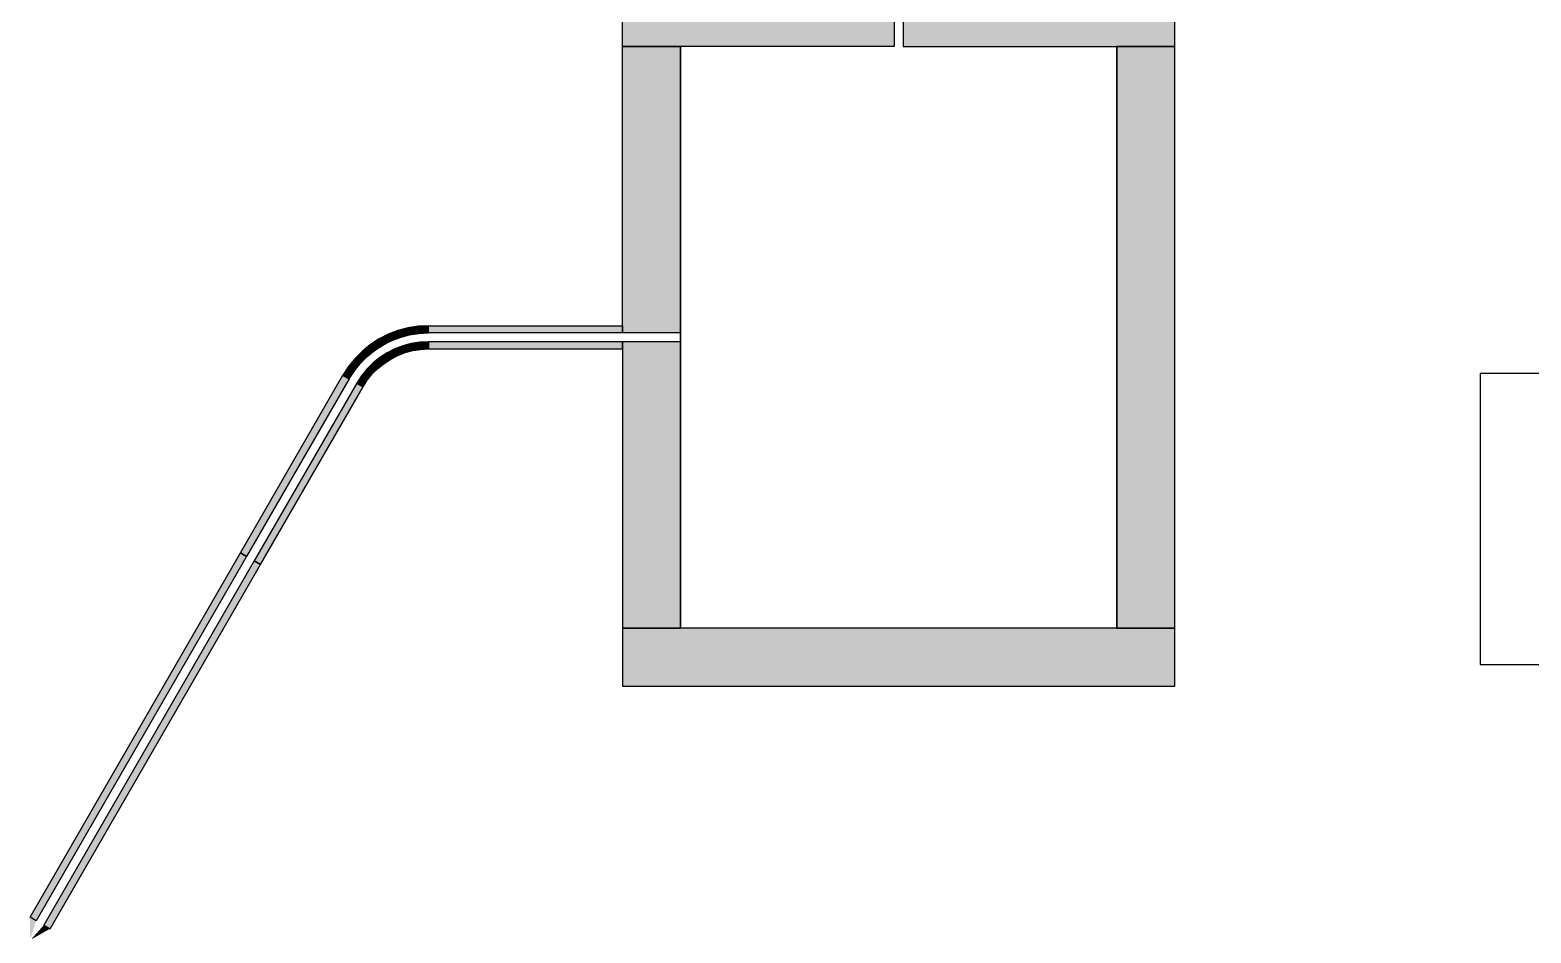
# Model space of a CAD drawing. Extents: x -200 to 7200, y -200 to 2100.
# Drawn here: x 3201 to 3718, y 958 to 1268 of the extents above; entities that cross this region are included whole.
import ezdxf

# ---------------------------------------------------------------- set-up
doc = ezdxf.new("R2010")
doc.units = 0
doc.header["$MEASUREMENT"] = 0
doc.layers.get('0').update_dxf_attribs({"linetype": 'CONTINUOUS'})
doc.layers.add('VIA', color=3, linetype='CONTINUOUS')

# ---------------------------------------------------------------- blocks, each defined once
blk = doc.blocks.new('R2C1BVIA')
at = {"layer": 'VIA'}
blk.add_lwpolyline([(3700, 1150), (3700, 1050), (3800, 1050), (3800, 1150), (3700, 1150)], dxfattribs=at)
blk = doc.blocks.new('R2C1B')
for points in [[(3498.5, 1282.5), (3498.5, 1262.5), (3405, 1262.5), (3405, 1282.5), (3498.5, 1282.5)], [(3501.5, 1282.5), (3501.5, 1262.5), (3595, 1262.5), (3595, 1282.5), (3501.5, 1282.5)], [(3425, 1164), (3405, 1164), (3405, 1262.5), (3425, 1262.5), (3425, 1164)], [(3425, 1262.5), (3425, 1062.5), (3425, 1062.5), (3425, 1262.5), (3425, 1262.5)], [(3575, 1262.5), (3575, 1062.5), (3575, 1062.5), (3575, 1262.5), (3575, 1262.5)], [(3595, 1262.5), (3575, 1262.5), (3575, 1062.5), (3595, 1062.5), (3595, 1262.5)], [(3338.26, 1166.5), (3334.7, 1166.31), (3331.19, 1165.76), (3327.75, 1164.84), (3324.43, 1163.56), (3321.26, 1161.94), (3318.27, 1160.01), (3315.51, 1157.77), (3312.99, 1155.25), (3310.75, 1152.48), (3308.81, 1149.5), (3310.98, 1148.25), (3312.77, 1151.02), (3314.85, 1153.58), (3317.18, 1155.91), (3319.74, 1157.98), (3322.51, 1159.78), (3325.44, 1161.28), (3328.52, 1162.46), (3331.71, 1163.31), (3334.96, 1163.83), (3338.26, 1164), (3338.26, 1166.5)], [(3405, 1164), (3338.26, 1164), (3338.26, 1166.5), (3405, 1166.5), (3405, 1164)], [(3338.26, 1161), (3335.28, 1160.84), (3332.33, 1160.38), (3329.45, 1159.61), (3326.66, 1158.54), (3324.01, 1157.18), (3321.5, 1155.56), (3319.19, 1153.68), (3317.08, 1151.57), (3315.2, 1149.25), (3313.57, 1146.75), (3315.74, 1145.5), (3317.22, 1147.78), (3318.93, 1149.9), (3320.86, 1151.82), (3322.97, 1153.53), (3325.26, 1155.02), (3327.68, 1156.25), (3330.22, 1157.23), (3332.85, 1157.93), (3335.54, 1158.36), (3338.26, 1158.5), (3338.26, 1161)], [(3405, 1161), (3338.26, 1161), (3338.26, 1158.5), (3405, 1158.5), (3405, 1161)], [(3425, 1161), (3405, 1161), (3405, 1062.5), (3425, 1062.5), (3425, 1161)], [(3310.98, 1148.25), (3275.71, 1087.17), (3273.55, 1088.42), (3308.81, 1149.5), (3310.98, 1148.25)], [(3313.57, 1146.75), (3278.31, 1085.67), (3280.47, 1084.42), (3315.74, 1145.5), (3313.57, 1146.75)], [(3275.71, 1087.17), (3203.36, 961.86), (3201.2, 963.11), (3273.55, 1088.42), (3275.71, 1087.17)], [(3278.31, 1085.67), (3205.96, 960.36), (3208.12, 959.11), (3280.47, 1084.42), (3278.31, 1085.67)], [(3405, 1062.5), (3405, 1042.5), (3595, 1042.5), (3595, 1062.5), (3405, 1062.5)]]:
    blk.add_lwpolyline(points)
for points in [[(3498.5, 1282.5), (3498.5, 1262.5), (3405, 1282.5), (3405, 1262.5)], [(3501.5, 1282.5), (3501.5, 1262.5), (3595, 1282.5), (3595, 1262.5)], [(3425, 1164), (3405, 1164), (3425, 1262.5), (3405, 1262.5)], [(3425, 1262.5), (3425, 1062.5), (3425, 1262.5), (3425, 1062.5)], [(3575, 1262.5), (3575, 1062.5), (3575, 1262.5), (3575, 1062.5)], [(3595, 1262.5), (3575, 1262.5), (3595, 1062.5), (3575, 1062.5)], [(3322.51, 1159.78), (3321.26, 1161.94), (3319.74, 1157.98), (3318.27, 1160.01)], [(3325.44, 1161.28), (3324.43, 1163.56), (3322.51, 1159.78), (3321.26, 1161.94)], [(3328.52, 1162.46), (3327.75, 1164.84), (3325.44, 1161.28), (3324.43, 1163.56)], [(3331.71, 1163.31), (3331.19, 1165.76), (3328.52, 1162.46), (3327.75, 1164.84)], [(3334.96, 1163.83), (3334.7, 1166.31), (3331.71, 1163.31), (3331.19, 1165.76)], [(3338.26, 1164), (3338.26, 1166.5), (3334.96, 1163.83), (3334.7, 1166.31)], [(3405, 1164), (3338.26, 1164), (3405, 1166.5), (3338.26, 1166.5)], [(3317.18, 1155.91), (3315.51, 1157.77), (3314.85, 1153.58), (3312.99, 1155.25)], [(3319.74, 1157.98), (3318.27, 1160.01), (3317.18, 1155.91), (3315.51, 1157.77)], [(3325.26, 1155.02), (3324.01, 1157.18), (3322.97, 1153.53), (3321.5, 1155.56)], [(3327.68, 1156.25), (3326.66, 1158.54), (3325.26, 1155.02), (3324.01, 1157.18)], [(3330.22, 1157.23), (3329.45, 1159.61), (3327.68, 1156.25), (3326.66, 1158.54)], [(3332.85, 1157.93), (3332.33, 1160.38), (3330.22, 1157.23), (3329.45, 1159.61)], [(3335.54, 1158.36), (3335.28, 1160.84), (3332.85, 1157.93), (3332.33, 1160.38)], [(3338.26, 1158.5), (3338.26, 1161), (3335.54, 1158.36), (3335.28, 1160.84)], [(3405, 1161), (3338.26, 1161), (3405, 1158.5), (3338.26, 1158.5)], [(3425, 1161), (3405, 1161), (3425, 1062.5), (3405, 1062.5)], [(3312.77, 1151.02), (3310.75, 1152.48), (3310.98, 1148.25), (3308.81, 1149.5)], [(3314.85, 1153.58), (3312.99, 1155.25), (3312.77, 1151.02), (3310.75, 1152.48)], [(3318.93, 1149.9), (3317.08, 1151.57), (3317.22, 1147.78), (3315.2, 1149.25)], [(3320.86, 1151.82), (3319.19, 1153.68), (3318.93, 1149.9), (3317.08, 1151.57)], [(3322.97, 1153.53), (3321.5, 1155.56), (3320.86, 1151.82), (3319.19, 1153.68)], [(3310.98, 1148.25), (3275.71, 1087.17), (3308.81, 1149.5), (3273.55, 1088.42)], [(3313.57, 1146.75), (3278.31, 1085.67), (3315.74, 1145.5), (3280.47, 1084.42)], [(3317.22, 1147.78), (3315.2, 1149.25), (3315.74, 1145.5), (3313.57, 1146.75)], [(3275.71, 1087.17), (3203.36, 961.86), (3273.55, 1088.42), (3201.2, 963.11)], [(3278.31, 1085.67), (3205.96, 960.36), (3280.47, 1084.42), (3208.12, 959.11)], [(3405, 1062.5), (3405, 1042.5), (3595, 1062.5), (3595, 1042.5)], [(3203.36, 961.86), (3201.44, 956.04), (3201.2, 963.11), (3201.23, 956.16)], [(3205.96, 960.36), (3201.88, 955.79), (3208.12, 959.11), (3202.09, 955.66)]]:
    blk.add_solid(points)

msp = doc.modelspace()

# ---------------------------------------------------------------- block references
msp.add_blockref('R2C1B', (0, 0))
at = {"layer": 'VIA'}
msp.add_blockref('R2C1BVIA', (0, 0), dxfattribs=at)

doc.saveas('drawing.dxf')
